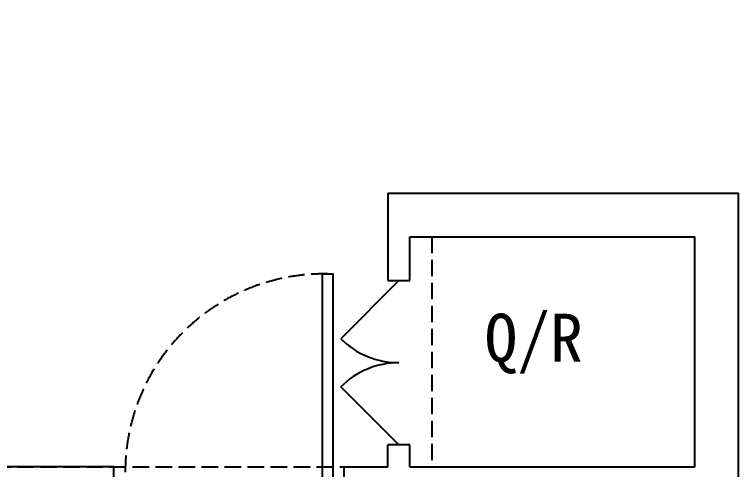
# Model space of a CAD drawing. Header units: millimetres. Extents: x -297 to 39764, y -29258 to 20315.
# Drawn here: x 16658 to 19962, y -21355 to -19277 of the extents above; entities that cross this region are included whole.
import ezdxf

# ---------------------------------------------------------------- set-up
doc = ezdxf.new("R2010")
doc.units = ezdxf.units.MM
doc.linetypes.add('__DASH', pattern=[0.35, 0.25, -0.1])
doc.linetypes.add('DASH', pattern=[0.35, 0.25, -0.1])
for name, color, linetype in [('.-P建筑梁位', 4, 'Continuous'), ('.P-门', 4, 'Continuous'), ('A-Wall', 2, 'Continuous'), ('WINDOW', 4, 'Continuous')]:
    doc.layers.add(name, color=color, linetype=linetype)
doc.styles.add('华文细黑', font='', dxfattribs={"height": 219.52})
doc.styles.get('华文细黑').set_extended_font_data('STXihei')

# ---------------------------------------------------------------- blocks, each defined once
blk = doc.blocks.new('$DorLib2D$00000116')
at = {"color": 0}
for p, q in [((-0.5, 0), (-0.1464, 0.3536)), ((0.5, 0), (0.1464, 0.3536))]:
    blk.add_line(p, q, dxfattribs=at)
for centre, start, end in [((-0.5, 0), 0, 45), ((0.5, 0), 135, 180)]:
    blk.add_arc(centre, 0.5, start, end, dxfattribs=at)
blk = doc.blocks.new('A$Cd2e37dc6')
at = {"layer": '.-P建筑梁位', "color": 4, "linetype": 'DASH', "ltscale": 300}
for p, q in [((11600, 9228.4), (11600, 8178.4)), ((9500, 8178.4), (11400, 8178.4))]:
    blk.add_line(p, q, dxfattribs=at)

msp = doc.modelspace()

# ---------------------------------------------------------------- linework, layer by layer
at = {"layer": '.P-门'}
msp.add_lwpolyline([(18061.9, -21412.1), (18111.9, -21412.1), (18111.9, -20461.8), (18061.9, -20461.8)], close=True, dxfattribs=at)
at = {"layer": '.P-门', "color": 250, "linetype": '__DASH', "ltscale": 300}
msp.add_arc((18067.6, -21365.7), 904.2, 88.7743, 182.9389, dxfattribs=at)
at = {"layer": 'A-Wall', "color": 7}
for p, q in [((18361.9, -20092.1), (19961.9, -20092.1)), ((18361.9, -20092.1), (18361.9, -20192.1)), ((18561.9, -20092.1), (19861.9, -20092.1)), ((19961.9, -27042.1), (19961.9, -20092.1)), ((18361.9, -20192.1), (18361.9, -20492.1)), ((18361.9, -20192.1), (18361.9, -20492.1)), ((18461.9, -20492.1), (18461.9, -20292.1)), ((18461.9, -20292.1), (19761.9, -20292.1)), ((18461.9, -20492.1), (18461.9, -20292.1)), ((18461.9, -20292.1), (19761.9, -20292.1)), ((19761.9, -21342.1), (19761.9, -20292.1)), ((19761.9, -21342.1), (19761.9, -20292.1)), ((19961.9, -21342.1), (19961.9, -20292.1)), ((18361.9, -20492.1), (18461.9, -20492.1)), ((18361.9, -20492.1), (18461.9, -20492.1)), ((18461.9, -21242.1), (18361.9, -21242.1)), ((18361.9, -21342.1), (18361.9, -21242.1)), ((18461.9, -21242.1), (18361.9, -21242.1)), ((18361.9, -21342.1), (18361.9, -21242.1)), ((18461.9, -21342.1), (18461.9, -21242.1)), ((18461.9, -21342.1), (18461.9, -21242.1)), ((18161.9, -21542.1), (18161.9, -21342.1)), ((18161.9, -21342.1), (18361.9, -21342.1)), ((18161.9, -21542.1), (18161.9, -21342.1)), ((18161.9, -21342.1), (18361.9, -21342.1)), ((18461.9, -21342.1), (19761.9, -21342.1)), ((18461.9, -21342.1), (19761.9, -21342.1))]:
    msp.add_line(p, q, dxfattribs=at)
at = {"layer": 'A-Wall', "color": 7, "elevation": 0}
for points in [[(15661.9, -18642.1), (15661.9, -21542.1), (17111.9, -21542.1), (17111.9, -21342.1), (15861.9, -21342.1), (15861.9, -18442.1), (15411.9, -18442.1)], [(15661.9, -18642.1), (15661.9, -21542.1), (17111.9, -21542.1), (17111.9, -21342.1), (15861.9, -21342.1), (15861.9, -18642.1)]]:
    msp.add_lwpolyline(points, dxfattribs=at)

# ---------------------------------------------------------------- block references
at = {"layer": '.-P建筑梁位'}
msp.add_blockref('A$Cd2e37dc6', (6961.9, -29520.5, 0), dxfattribs=at)
at = {"layer": 'WINDOW', "xscale": 750, "yscale": 750, "zscale": 750, "rotation": 90.00000000000001}
msp.add_blockref('$DorLib2D$00000116', (18411.9, -20867.1), dxfattribs=at)
msp.add_blockref('$DorLib2D$00000116', (18411.9, -20867.1), dxfattribs=at)

# ---------------------------------------------------------------- texts
at = {"lineweight": 9, "insert": (18803.3, -20643.2), "char_height": 219.52, "width": 700.634, "attachment_point": 1, "line_spacing_factor": 0.898563, "style": '华文细黑'}
msp.add_mtext('Q/R', dxfattribs=at)
at = {"color": 250, "lineweight": 9, "insert": (18803.3, -20643.2), "char_height": 219.52, "width": 700.634, "attachment_point": 1, "line_spacing_factor": 0.898563, "style": '华文细黑'}
msp.add_mtext('Q/R', dxfattribs=at)

doc.saveas('drawing.dxf')
